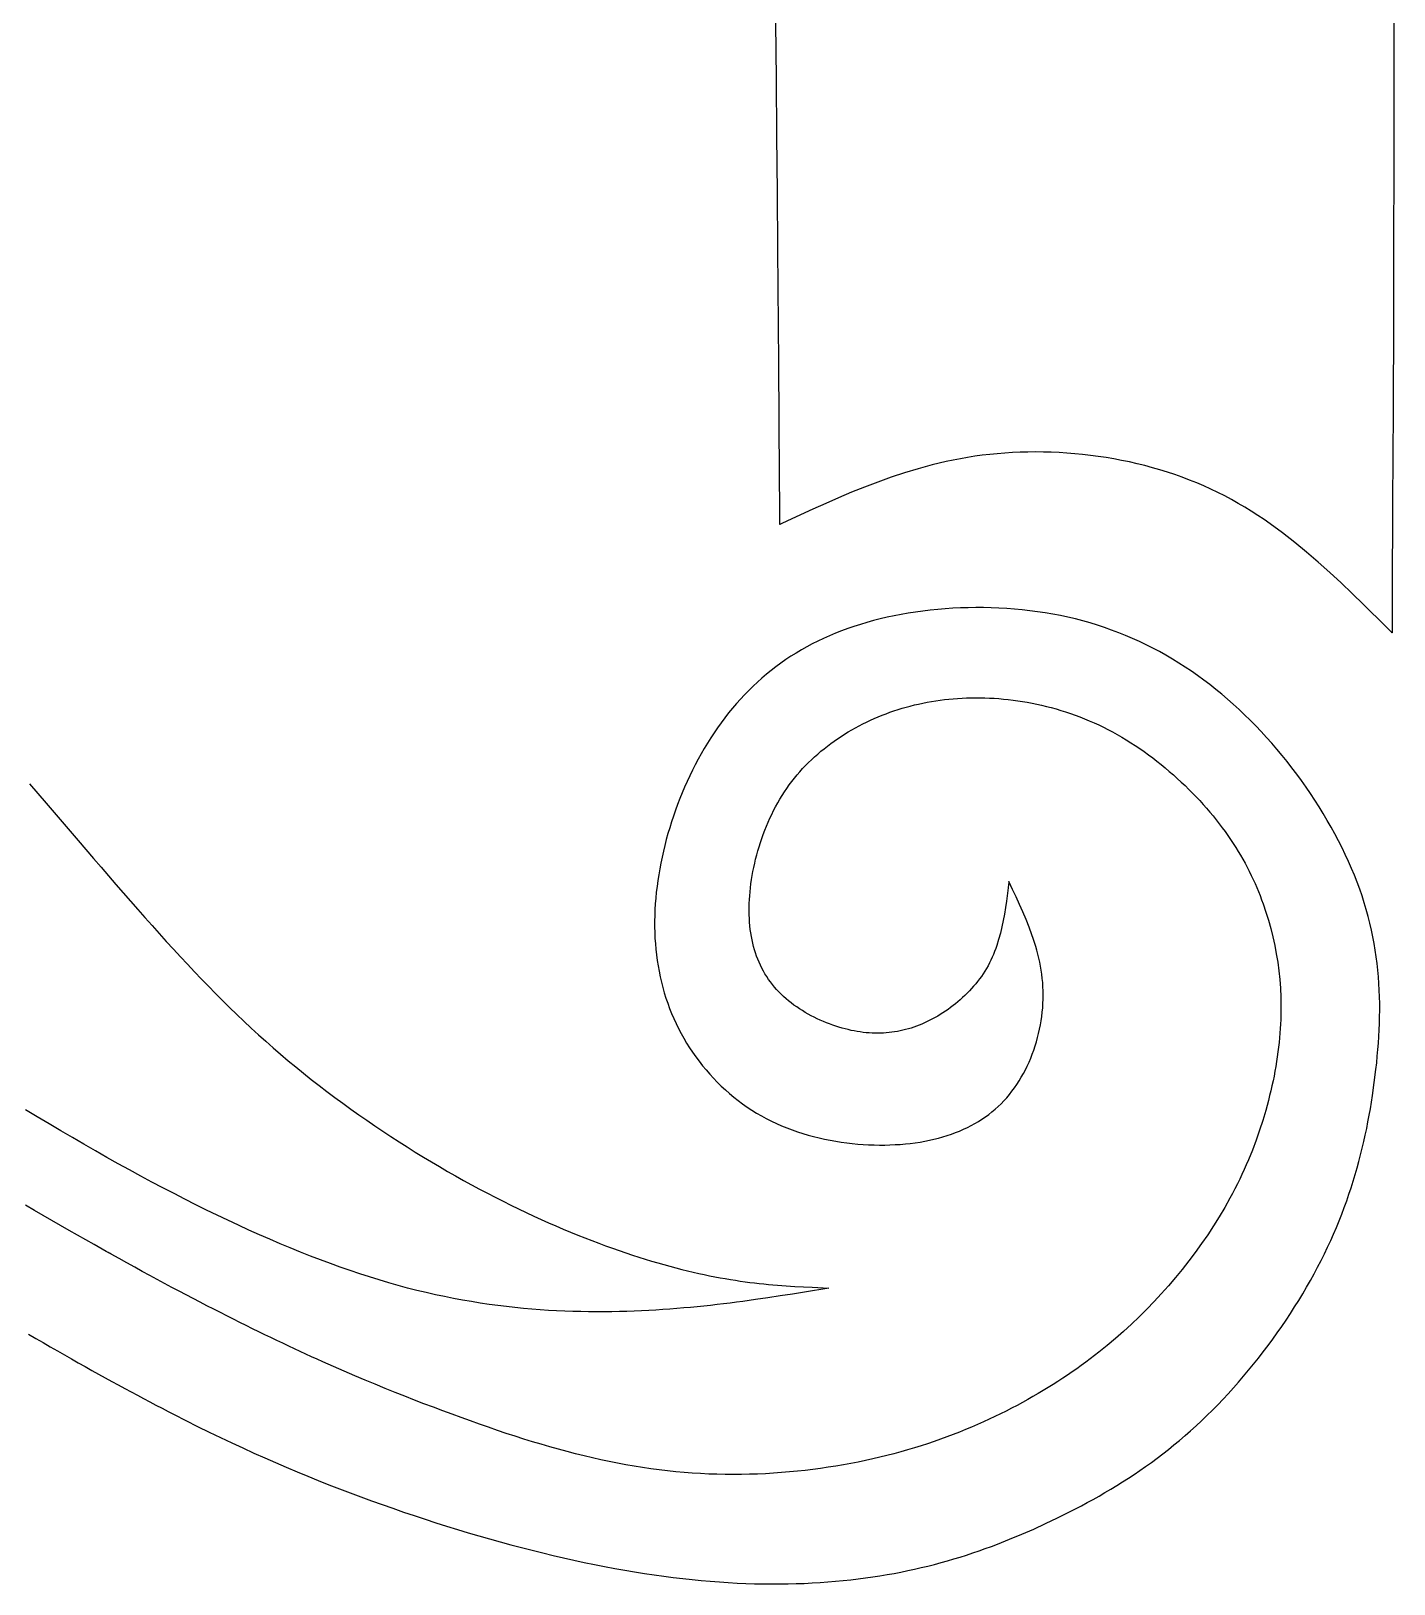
# Model space of a CAD drawing. Extents: x 0 to 279, y 0 to 212.
# Drawn here: x 248.26 to 256.93, y 110.11 to 119.99 of the extents above; entities that cross this region are included whole.
import ezdxf

# ---------------------------------------------------------------- set-up
doc = ezdxf.new("R2010")
doc.units = 0
doc.layers.add('LAYER_1', color=18, linetype='CONTINUOUS')

msp = doc.modelspace()

# ---------------------------------------------------------------- linework, layer by layer
at = {"layer": 'LAYER_1'}
for points in [[(256.925, 120.1726), (256.925, 119.8885), (256.9248, 119.6031), (256.9244, 119.3165), (256.9238, 119.0287), (256.9231, 118.7398), (256.9223, 118.45), (256.9213, 118.1593), (256.9191, 117.5759), (256.9167, 116.9905), (256.914, 116.4038), (256.9133, 116.2571), (256.913, 116.1837), (256.9129, 116.1653), (256.9129, 116.163), (256.9129, 116.1621), (256.9127, 116.1623), (256.9122, 116.1628), (256.9111, 116.1639), (256.9067, 116.1683), (256.8717, 116.2033), (256.7312, 116.3426), (256.6604, 116.4115), (256.589, 116.4794), (256.5168, 116.5462), (256.4437, 116.6116), (256.3695, 116.6753), (256.2941, 116.7372), (256.2172, 116.7969), (256.1387, 116.8542), (256.0988, 116.8819), (256.0585, 116.9089), (256.0176, 116.9351), (255.9763, 116.9606), (255.9344, 116.9853), (255.892, 117.0092), (255.8491, 117.0323), (255.8055, 117.0545), (255.7614, 117.0757), (255.7166, 117.0961), (255.6712, 117.1155), (255.6253, 117.134), (255.5789, 117.1515), (255.532, 117.1681), (255.4846, 117.1838), (255.4368, 117.1986), (255.3887, 117.2125), (255.3402, 117.2254), (255.2914, 117.2374), (255.2424, 117.2486), (255.1931, 117.2588), (255.1436, 117.2681), (255.0939, 117.2765), (255.0442, 117.284), (254.9943, 117.2907), (254.9444, 117.2964), (254.8945, 117.3013), (254.8446, 117.3052), (254.7947, 117.3083), (254.7449, 117.3105), (254.6953, 117.3118), (254.6458, 117.3123), (254.5965, 117.3118), (254.5475, 117.3105), (254.4987, 117.3084), (254.4502, 117.3054), (254.402, 117.3015), (254.3542, 117.2967), (254.3069, 117.2912), (254.2599, 117.2847), (254.2134, 117.2775), (254.1674, 117.2695), (254.1217, 117.2607), (254.0764, 117.2511), (253.987, 117.2299), (253.8989, 117.2061), (253.812, 117.1799), (253.7264, 117.1515), (253.6417, 117.1212), (253.5579, 117.0892), (253.475, 117.0557), (253.3926, 117.0209), (253.3109, 116.9851), (253.2295, 116.9485), (253.0676, 116.8737), (253.0272, 116.8548), (253.0222, 116.8525), (253.0209, 116.8519), (253.0203, 116.8516), (253.0201, 116.8515), (253.0201, 116.8527), (253.0201, 116.8555), (253.0199, 116.8782), (253.0192, 116.9691), (253.0179, 117.1509), (253.0124, 117.8773), (253.0067, 118.6022), (253.0036, 118.9636), (253.0004, 119.3241), (252.9971, 119.6837), (252.9935, 120.0421)], [(248.2402, 111.7006), (248.287, 111.6733), (248.3332, 111.6464), (248.379, 111.6199), (248.4242, 111.5938), (248.469, 111.5681), (248.5133, 111.5429), (248.5571, 111.518), (248.6005, 111.4935), (248.6435, 111.4694), (248.686, 111.4457), (248.7281, 111.4224), (248.7697, 111.3994), (248.811, 111.3768), (248.8519, 111.3546), (248.8924, 111.3327), (248.9325, 111.3112), (248.9723, 111.29), (249.0117, 111.2691), (249.0508, 111.2486), (249.0896, 111.2284), (249.128, 111.2085), (249.1662, 111.1889), (249.2416, 111.1506), (249.3158, 111.1136), (249.3891, 111.0776), (249.4614, 111.0427), (249.5329, 111.0088), (249.6035, 110.976), (249.6735, 110.944), (249.7429, 110.9129), (249.8117, 110.8827), (249.8801, 110.8533), (249.9482, 110.8246), (250.0159, 110.7966), (250.0835, 110.7692), (250.1509, 110.7425), (250.2184, 110.7163), (250.2858, 110.6906), (250.3534, 110.6653), (250.4213, 110.6405), (250.4893, 110.6161), (250.5574, 110.5921), (250.6257, 110.5685), (250.6941, 110.5454), (250.7626, 110.5228), (250.8311, 110.5007), (250.8995, 110.479), (250.968, 110.4579), (251.0364, 110.4372), (251.1047, 110.4171), (251.1728, 110.3976), (251.2408, 110.3785), (251.3086, 110.3601), (251.3762, 110.3422), (251.4436, 110.3249), (251.5106, 110.3083), (251.5773, 110.2922), (251.6437, 110.2768), (251.7096, 110.262), (251.7752, 110.2478), (251.8403, 110.2344), (251.9049, 110.2216), (251.9691, 110.2095), (252.0326, 110.1981), (252.0956, 110.1874), (252.158, 110.1774), (252.2197, 110.1682), (252.2809, 110.1597), (252.3413, 110.1519), (252.4012, 110.1448), (252.4604, 110.1384), (252.519, 110.1328), (252.5769, 110.1278), (252.6343, 110.1234), (252.691, 110.1198), (252.7471, 110.1168), (252.8026, 110.1144), (252.8575, 110.1127), (252.9118, 110.1115), (252.9655, 110.111), (253.0186, 110.1111), (253.0711, 110.1118), (253.123, 110.1131), (253.1744, 110.1149), (253.2251, 110.1174), (253.2752, 110.1203), (253.3248, 110.1238), (253.3738, 110.1279), (253.4222, 110.1324), (253.4701, 110.1375), (253.5174, 110.143), (253.5641, 110.1491), (253.6102, 110.1557), (253.6558, 110.1627), (253.7008, 110.1702), (253.7454, 110.1782), (253.7894, 110.1866), (253.833, 110.1955), (253.8761, 110.2048), (253.9187, 110.2146), (253.961, 110.2248), (254.0028, 110.2354), (254.0442, 110.2465), (254.0853, 110.258), (254.1261, 110.2699), (254.1665, 110.2822), (254.2067, 110.295), (254.2465, 110.3081), (254.2861, 110.3216), (254.3254, 110.3355), (254.3646, 110.3498), (254.4035, 110.3645), (254.4808, 110.395), (254.5575, 110.427), (254.6338, 110.4603), (254.7098, 110.4951), (254.7858, 110.5312), (254.8615, 110.5688), (254.8993, 110.5882), (254.9371, 110.6081), (254.9748, 110.6283), (255.0123, 110.649), (255.0498, 110.6702), (255.0872, 110.6918), (255.1245, 110.714), (255.1617, 110.7367), (255.1988, 110.7598), (255.2357, 110.7836), (255.2726, 110.8079), (255.3092, 110.8328), (255.3458, 110.8582), (255.3822, 110.8843), (255.4184, 110.911), (255.4544, 110.9383), (255.4903, 110.9663), (255.526, 110.995), (255.5615, 111.0244), (255.5969, 111.0545), (255.632, 111.0852), (255.6669, 111.1168), (255.7016, 111.149), (255.736, 111.1821), (255.7702, 111.2159), (255.8042, 111.2504), (255.8378, 111.2855), (255.8712, 111.3213), (255.9042, 111.3577), (255.9368, 111.3947), (255.9691, 111.4323), (256.001, 111.4703), (256.0324, 111.5089), (256.0634, 111.5479), (256.094, 111.5873), (256.1241, 111.6272), (256.1537, 111.6674), (256.1827, 111.708), (256.2112, 111.7488), (256.2391, 111.79), (256.2665, 111.8314), (256.2932, 111.873), (256.3193, 111.9149), (256.3448, 111.9568), (256.3696, 111.9989), (256.3937, 112.0412), (256.4171, 112.0834), (256.4397, 112.1258), (256.4616, 112.1681), (256.4827, 112.2104), (256.503, 112.2527), (256.5226, 112.295), (256.5414, 112.3372), (256.5594, 112.3794), (256.5767, 112.4215), (256.5933, 112.4636), (256.6092, 112.5057), (256.6245, 112.5478), (256.639, 112.5898), (256.6529, 112.6318), (256.6662, 112.6738), (256.6789, 112.7157), (256.6909, 112.7576), (256.7024, 112.7995), (256.7133, 112.8414), (256.7237, 112.8833), (256.7335, 112.9251), (256.7428, 112.9669), (256.7516, 113.0087), (256.7599, 113.0505), (256.7677, 113.0923), (256.7751, 113.1341), (256.782, 113.1759), (256.7885, 113.2176), (256.8003, 113.3011), (256.8107, 113.3846), (256.8152, 113.4264), (256.8194, 113.4682), (256.8231, 113.51), (256.8264, 113.5518), (256.8291, 113.5936), (256.8313, 113.6355), (256.8329, 113.6774), (256.834, 113.7194), (256.8344, 113.7614), (256.8343, 113.8034), (256.8334, 113.8456), (256.8319, 113.8877), (256.8296, 113.93), (256.8266, 113.9723), (256.8228, 114.0147), (256.8182, 114.0572), (256.8128, 114.0998), (256.8065, 114.1425), (256.7993, 114.1852), (256.7913, 114.2281), (256.7823, 114.2711), (256.7723, 114.3142), (256.7613, 114.3574), (256.7493, 114.4008), (256.7363, 114.4443), (256.7222, 114.4879), (256.7071, 114.5316), (256.6908, 114.5755), (256.6736, 114.6194), (256.6553, 114.6633), (256.6361, 114.7072), (256.6158, 114.7511), (256.5947, 114.7949), (256.5726, 114.8386), (256.5496, 114.8822), (256.5258, 114.9256), (256.5011, 114.9688), (256.4756, 115.0118), (256.4493, 115.0545), (256.4222, 115.0969), (256.3944, 115.1389), (256.3659, 115.1806), (256.3366, 115.2219), (256.3067, 115.2628), (256.2761, 115.3032), (256.2449, 115.3431), (256.2131, 115.3824), (256.1807, 115.4212), (256.1478, 115.4594), (256.1143, 115.4969), (256.0803, 115.5338), (256.0458, 115.57), (256.0109, 115.6055), (255.9755, 115.6402), (255.9397, 115.6742), (255.9035, 115.7073), (255.8668, 115.7397), (255.8296, 115.7714), (255.792, 115.8022), (255.7539, 115.8322), (255.7155, 115.8613), (255.6765, 115.8897), (255.6371, 115.9172), (255.5973, 115.9439), (255.557, 115.9698), (255.5162, 115.9948), (255.4751, 116.0189), (255.4334, 116.0421), (255.3913, 116.0645), (255.3488, 116.086), (255.3059, 116.1065), (255.2624, 116.1262), (255.2186, 116.1449), (255.1743, 116.1628), (255.1295, 116.1797), (255.0843, 116.1956), (255.0387, 116.2106), (254.9926, 116.2247), (254.946, 116.2378), (254.8991, 116.2499), (254.8516, 116.261), (254.8038, 116.2712), (254.7557, 116.2804), (254.7073, 116.2887), (254.6586, 116.2961), (254.6097, 116.3025), (254.5607, 116.308), (254.5115, 116.3126), (254.4623, 116.3163), (254.413, 116.3191), (254.3637, 116.321), (254.3146, 116.322), (254.2655, 116.3222), (254.2166, 116.3216), (254.1678, 116.32), (254.1194, 116.3177), (254.0712, 116.3145), (254.0233, 116.3106), (253.9758, 116.3058), (253.9287, 116.3002), (253.8821, 116.2938), (253.836, 116.2866), (253.7905, 116.2787), (253.7455, 116.27), (253.7012, 116.2606), (253.6576, 116.2504), (253.6147, 116.2396), (253.5725, 116.228), (253.5311, 116.2156), (253.4904, 116.2026), (253.4505, 116.1888), (253.4113, 116.1743), (253.3727, 116.1592), (253.3349, 116.1433), (253.2978, 116.1267), (253.2614, 116.1094), (253.2257, 116.0914), (253.1907, 116.0727), (253.1564, 116.0533), (253.1227, 116.0332), (253.0897, 116.0125), (253.0573, 115.9911), (253.0256, 115.969), (252.9945, 115.9462), (252.9641, 115.9227), (252.9343, 115.8986), (252.9051, 115.8738), (252.8766, 115.8484), (252.8486, 115.8223), (252.8213, 115.7955), (252.7945, 115.7681), (252.7684, 115.74), (252.7428, 115.7113), (252.7178, 115.682), (252.6934, 115.652), (252.6695, 115.6214), (252.6462, 115.5902), (252.6235, 115.5584), (252.6014, 115.5262), (252.5799, 115.4934), (252.559, 115.4602), (252.5387, 115.4265), (252.5189, 115.3924), (252.4998, 115.3579), (252.4813, 115.323), (252.4634, 115.2877), (252.4461, 115.2522), (252.4294, 115.2163), (252.4133, 115.1802), (252.3979, 115.1438), (252.3831, 115.1072), (252.3689, 115.0704), (252.3553, 115.0334), (252.3424, 114.9963), (252.3301, 114.9591), (252.3184, 114.9218), (252.3074, 114.8844), (252.2971, 114.847), (252.2874, 114.8095), (252.2783, 114.7721), (252.2699, 114.7346), (252.2621, 114.6972), (252.255, 114.6599), (252.2486, 114.6227), (252.2429, 114.5855), (252.2379, 114.5484), (252.2335, 114.5114), (252.2299, 114.4745), (252.227, 114.4377), (252.2248, 114.401), (252.2233, 114.3645), (252.2226, 114.3281), (252.2227, 114.2918), (252.2234, 114.2557), (252.225, 114.2198), (252.2273, 114.1841), (252.2304, 114.1485), (252.2343, 114.1132), (252.239, 114.078), (252.2444, 114.0431), (252.2507, 114.0084), (252.2578, 113.9739), (252.2657, 113.9397), (252.2744, 113.9057), (252.284, 113.872), (252.2945, 113.8385), (252.3057, 113.8053), (252.3179, 113.7725), (252.3309, 113.7399), (252.3447, 113.7077), (252.3594, 113.6758), (252.375, 113.6442), (252.3913, 113.6131), (252.4084, 113.5824), (252.4263, 113.5521), (252.4451, 113.5223), (252.4645, 113.493), (252.4848, 113.4641), (252.5057, 113.4358), (252.5274, 113.4081), (252.5499, 113.3809), (252.573, 113.3543), (252.5968, 113.3283), (252.6214, 113.3029), (252.6466, 113.2782), (252.6724, 113.2542), (252.6989, 113.2309), (252.7261, 113.2083), (252.7539, 113.1864), (252.7823, 113.1653), (252.8113, 113.145), (252.8408, 113.1255), (252.871, 113.1068), (252.9018, 113.089), (252.9331, 113.072), (252.965, 113.0559), (252.9973, 113.0407), (253.0301, 113.0263), (253.0633, 113.0128), (253.0969, 113.0001), (253.1308, 112.9883), (253.165, 112.9772), (253.1995, 112.967), (253.2342, 112.9576), (253.269, 112.9489), (253.304, 112.9411), (253.3391, 112.934), (253.3742, 112.9276), (253.4093, 112.9221), (253.4444, 112.9172), (253.4794, 112.9131), (253.5144, 112.9097), (253.5492, 112.9071), (253.5838, 112.9051), (253.6181, 112.9038), (253.6522, 112.9033), (253.686, 112.9034), (253.7195, 112.9041), (253.7525, 112.9056), (253.7852, 112.9077), (253.8173, 112.9104), (253.849, 112.9137), (253.8801, 112.9177), (253.9107, 112.9223), (253.9408, 112.9275), (253.9704, 112.9334), (253.9994, 112.9399), (254.0279, 112.947), (254.0559, 112.9548), (254.0833, 112.9632), (254.1102, 112.9723), (254.1365, 112.982), (254.1622, 112.9923), (254.1874, 113.0032), (254.2121, 113.0148), (254.2361, 113.0271), (254.2596, 113.04), (254.2825, 113.0535), (254.3049, 113.0677), (254.3266, 113.0825), (254.3478, 113.098), (254.3684, 113.1141), (254.3884, 113.1309), (254.4078, 113.1483), (254.4266, 113.1664), (254.4448, 113.1851), (254.4623, 113.2045), (254.4793, 113.2245), (254.4957, 113.2452), (254.5115, 113.2665), (254.5266, 113.2884), (254.5411, 113.3109), (254.555, 113.334), (254.5683, 113.3575), (254.5809, 113.3815), (254.5929, 113.4059), (254.6042, 113.4308), (254.6149, 113.456), (254.6249, 113.4815), (254.6343, 113.5074), (254.643, 113.5336), (254.651, 113.5599), (254.6584, 113.5865), (254.6651, 113.6133), (254.6711, 113.6403), (254.6764, 113.6673), (254.681, 113.6944), (254.685, 113.7216), (254.6882, 113.7488), (254.6908, 113.776), (254.6926, 113.8031), (254.6937, 113.8302), (254.6942, 113.8572), (254.6939, 113.884), (254.6928, 113.9106), (254.6911, 113.9371), (254.6886, 113.9633), (254.6854, 113.9894), (254.6816, 114.0153), (254.6772, 114.041), (254.6722, 114.0665), (254.6666, 114.0918), (254.6605, 114.117), (254.6539, 114.1421), (254.6468, 114.167), (254.6392, 114.1918), (254.6312, 114.2164), (254.6228, 114.241), (254.6048, 114.2897), (254.5856, 114.3381), (254.5652, 114.3862), (254.544, 114.434), (254.5222, 114.4816), (254.4999, 114.5291), (254.4774, 114.5765), (254.4767, 114.578), (254.4763, 114.5787), (254.4762, 114.5789), (254.4761, 114.5786), (254.4758, 114.576), (254.4752, 114.5707), (254.4738, 114.5602), (254.4712, 114.5391), (254.46, 114.4551), (254.4539, 114.4135), (254.4471, 114.3721), (254.4395, 114.3311), (254.4311, 114.2906), (254.4216, 114.2506), (254.4108, 114.2113), (254.3987, 114.1726), (254.3921, 114.1536), (254.3851, 114.1348), (254.3777, 114.1162), (254.3698, 114.0978), (254.3615, 114.0796), (254.3527, 114.0618), (254.3434, 114.0441), (254.3336, 114.0268), (254.3233, 114.0097), (254.3124, 113.9929), (254.3012, 113.9763), (254.2895, 113.9601), (254.2773, 113.9441), (254.2647, 113.9285), (254.2518, 113.9131), (254.2385, 113.8981), (254.2248, 113.8834), (254.2108, 113.869), (254.1965, 113.8549), (254.1818, 113.8412), (254.1669, 113.8278), (254.1518, 113.8148), (254.1363, 113.8022), (254.1207, 113.7899), (254.1048, 113.7779), (254.0888, 113.7664), (254.0726, 113.7552), (254.0562, 113.7444), (254.0397, 113.7341), (254.0231, 113.7241), (254.0064, 113.7145), (253.9896, 113.7053), (253.9727, 113.6966), (253.9558, 113.6883), (253.9389, 113.6804), (253.9219, 113.673), (253.9049, 113.666), (253.8878, 113.6595), (253.8707, 113.6534), (253.8536, 113.6477), (253.8364, 113.6424), (253.8191, 113.6376), (253.8018, 113.6333), (253.7843, 113.6294), (253.7669, 113.6259), (253.7493, 113.6229), (253.7317, 113.6204), (253.7139, 113.6183), (253.6961, 113.6166), (253.6782, 113.6154), (253.6601, 113.6147), (253.642, 113.6144), (253.6238, 113.6146), (253.6054, 113.6152), (253.5869, 113.6163), (253.5683, 113.6179), (253.5496, 113.6199), (253.5307, 113.6225), (253.5117, 113.6254), (253.4926, 113.6289), (253.4733, 113.6328), (253.4538, 113.6372), (253.4343, 113.6421), (253.4146, 113.6475), (253.3948, 113.6533), (253.375, 113.6596), (253.3552, 113.6663), (253.3354, 113.6735), (253.3157, 113.6811), (253.296, 113.6892), (253.2764, 113.6977), (253.2569, 113.7067), (253.2376, 113.7161), (253.2185, 113.726), (253.1995, 113.7363), (253.1808, 113.747), (253.1624, 113.7581), (253.1442, 113.7697), (253.1264, 113.7817), (253.1089, 113.7941), (253.0918, 113.8069), (253.0751, 113.8202), (253.0588, 113.8338), (253.0429, 113.8479), (253.0276, 113.8623), (253.0127, 113.8772), (252.9984, 113.8924), (252.9847, 113.9081), (252.9715, 113.9241), (252.9589, 113.9405), (252.9469, 113.9573), (252.9354, 113.9745), (252.9245, 113.992), (252.9142, 114.0099), (252.9045, 114.0282), (252.8953, 114.0469), (252.8867, 114.0659), (252.8787, 114.0853), (252.8712, 114.105), (252.8643, 114.125), (252.8579, 114.1454), (252.8521, 114.1662), (252.8468, 114.1872), (252.8421, 114.2086), (252.8379, 114.2303), (252.8342, 114.2524), (252.8311, 114.2747), (252.8286, 114.2974), (252.8266, 114.3203), (252.8251, 114.3436), (252.8241, 114.3672), (252.8237, 114.391), (252.8238, 114.4152), (252.8244, 114.4396), (252.8255, 114.4643), (252.8272, 114.4893), (252.8294, 114.5146), (252.8321, 114.5401), (252.8353, 114.5658), (252.839, 114.5916), (252.8432, 114.6176), (252.8479, 114.6437), (252.8532, 114.6699), (252.859, 114.6962), (252.8652, 114.7225), (252.872, 114.7488), (252.8793, 114.7751), (252.887, 114.8013), (252.8953, 114.8275), (252.9041, 114.8536), (252.9134, 114.8796), (252.9231, 114.9054), (252.9334, 114.931), (252.9442, 114.9565), (252.9555, 114.9817), (252.9672, 115.0066), (252.9795, 115.0313), (252.9922, 115.0557), (253.0055, 115.0797), (253.0192, 115.1034), (253.0334, 115.1267), (253.0481, 115.1496), (253.0633, 115.172), (253.079, 115.194), (253.0952, 115.2156), (253.1118, 115.2368), (253.1288, 115.2575), (253.1463, 115.2778), (253.1642, 115.2977), (253.1825, 115.3171), (253.2013, 115.3361), (253.2204, 115.3547), (253.2399, 115.3729), (253.2597, 115.3906), (253.28, 115.4079), (253.3006, 115.4248), (253.3215, 115.4412), (253.3427, 115.4573), (253.3643, 115.4729), (253.3862, 115.488), (253.4084, 115.5028), (253.4308, 115.5171), (253.4536, 115.531), (253.4766, 115.5445), (253.4999, 115.5576), (253.5234, 115.5702), (253.5472, 115.5824), (253.5712, 115.5942), (253.5954, 115.6056), (253.6198, 115.6165), (253.6445, 115.6271), (253.6693, 115.6372), (253.6944, 115.6469), (253.7196, 115.6562), (253.7451, 115.6651), (253.7707, 115.6735), (253.7966, 115.6815), (253.8226, 115.689), (253.8488, 115.6961), (253.8753, 115.7028), (253.9019, 115.709), (253.9287, 115.7148), (253.9557, 115.7201), (253.9829, 115.725), (254.0103, 115.7295), (254.0378, 115.7334), (254.0656, 115.737), (254.0935, 115.74), (254.1216, 115.7426), (254.1499, 115.7448), (254.1783, 115.7465), (254.207, 115.7477), (254.2358, 115.7484), (254.2647, 115.7487), (254.2939, 115.7485), (254.3232, 115.7478), (254.3527, 115.7467), (254.3823, 115.7451), (254.4121, 115.743), (254.442, 115.7404), (254.472, 115.7373), (254.5021, 115.7336), (254.5323, 115.7295), (254.5626, 115.7249), (254.5929, 115.7197), (254.6233, 115.714), (254.6537, 115.7078), (254.6842, 115.701), (254.7147, 115.6937), (254.7451, 115.6859), (254.7756, 115.6775), (254.806, 115.6685), (254.8364, 115.6589), (254.8668, 115.6488), (254.8971, 115.6381), (254.9273, 115.6268), (254.9574, 115.615), (254.9875, 115.6025), (255.0174, 115.5895), (255.0472, 115.5758), (255.0768, 115.5615), (255.1063, 115.5466), (255.1357, 115.5311), (255.1649, 115.515), (255.1939, 115.4982), (255.2227, 115.4809), (255.2513, 115.463), (255.2797, 115.4446), (255.3078, 115.4257), (255.3357, 115.4063), (255.3632, 115.3864), (255.3905, 115.366), (255.4175, 115.3452), (255.4441, 115.324), (255.4704, 115.3025), (255.4964, 115.2805), (255.5219, 115.2582), (255.5471, 115.2356), (255.5719, 115.2127), (255.5963, 115.1895), (255.6203, 115.1661), (255.6438, 115.1424), (255.6668, 115.1185), (255.6894, 115.0944), (255.7115, 115.0701), (255.733, 115.0457), (255.7541, 115.0212), (255.7746, 114.9965), (255.7946, 114.9718), (255.814, 114.9469), (255.8329, 114.9221), (255.8511, 114.8971), (255.8689, 114.8722), (255.8861, 114.8471), (255.9027, 114.822), (255.9188, 114.7968), (255.9344, 114.7716), (255.9495, 114.7463), (255.9641, 114.721), (255.9782, 114.6955), (255.9918, 114.6701), (256.0049, 114.6445), (256.0175, 114.6189), (256.0297, 114.5933), (256.0414, 114.5675), (256.0526, 114.5417), (256.0634, 114.5159), (256.0738, 114.4899), (256.0837, 114.464), (256.0932, 114.4379), (256.111, 114.3856), (256.1272, 114.333), (256.1419, 114.2802), (256.1551, 114.2271), (256.1668, 114.1737), (256.177, 114.1199), (256.1858, 114.0658), (256.193, 114.0112), (256.1987, 113.9562), (256.2029, 113.9007), (256.2055, 113.8447), (256.2062, 113.8164), (256.2065, 113.7881), (256.2064, 113.7595), (256.206, 113.7309), (256.2051, 113.702), (256.2038, 113.673), (256.2021, 113.6439), (256.2, 113.6145), (256.1974, 113.585), (256.1945, 113.5553), (256.1911, 113.5254), (256.1874, 113.4953), (256.1832, 113.465), (256.1786, 113.4346), (256.1735, 113.4039), (256.1681, 113.3731), (256.1622, 113.3422), (256.1559, 113.3112), (256.1492, 113.28), (256.1421, 113.2488), (256.1346, 113.2175), (256.1267, 113.1861), (256.1095, 113.1232), (256.0908, 113.0601), (256.0704, 112.9971), (256.0483, 112.9342), (256.0247, 112.8715), (255.9994, 112.8091), (255.9861, 112.7781), (255.9724, 112.7472), (255.9584, 112.7164), (255.9439, 112.6858), (255.929, 112.6554), (255.9137, 112.6251), (255.898, 112.595), (255.882, 112.565), (255.8487, 112.5057), (255.814, 112.447), (255.7778, 112.3892), (255.7404, 112.3321), (255.7016, 112.2759), (255.6616, 112.2205), (255.6205, 112.166), (255.5782, 112.1123), (255.5349, 112.0596), (255.4907, 112.0078), (255.4454, 111.9569), (255.3993, 111.9071), (255.3524, 111.8582), (255.3044, 111.8103), (255.2555, 111.7634), (255.2055, 111.7174), (255.1543, 111.6723), (255.1018, 111.628), (255.0481, 111.5846), (254.993, 111.5421), (254.9649, 111.5211), (254.9364, 111.5003), (254.9075, 111.4798), (254.8783, 111.4594), (254.8486, 111.4392), (254.8186, 111.4191), (254.7881, 111.3993), (254.7572, 111.3797), (254.7258, 111.3602), (254.694, 111.3409), (254.6618, 111.3217), (254.6291, 111.3027), (254.5959, 111.2839), (254.5623, 111.2653), (254.5282, 111.2469), (254.4936, 111.2287), (254.4585, 111.2108), (254.423, 111.1931), (254.387, 111.1756), (254.3505, 111.1584), (254.3136, 111.1415), (254.2761, 111.1249), (254.2382, 111.1086), (254.1998, 111.0925), (254.1609, 111.0768), (254.1215, 111.0614), (254.0816, 111.0464), (254.0412, 111.0317), (254.0004, 111.0174), (253.959, 111.0034), (253.9171, 110.9898), (253.8747, 110.9766), (253.8318, 110.9638), (253.7885, 110.9515), (253.7446, 110.9395), (253.7001, 110.928), (253.6552, 110.9169), (253.6097, 110.9063), (253.5638, 110.8962), (253.5173, 110.8865), (253.4704, 110.8774), (253.423, 110.8687), (253.3752, 110.8605), (253.327, 110.8529), (253.2784, 110.8458), (253.2295, 110.8393), (253.1801, 110.8334), (253.1304, 110.828), (253.0804, 110.8232), (253.0301, 110.819), (252.9796, 110.8154), (252.9287, 110.8124), (252.8776, 110.8101), (252.8263, 110.8084), (252.7747, 110.8074), (252.723, 110.8071), (252.6711, 110.8074), (252.619, 110.8085), (252.5668, 110.8102), (252.5145, 110.8127), (252.4621, 110.8159), (252.4096, 110.8198), (252.357, 110.8245), (252.3044, 110.83), (252.2517, 110.8362), (252.199, 110.8432), (252.1462, 110.8509), (252.0933, 110.8595), (252.0404, 110.8687), (251.9873, 110.8787), (251.9341, 110.8894), (251.8807, 110.9008), (251.8272, 110.9129), (251.7735, 110.9257), (251.7197, 110.9391), (251.6655, 110.9532), (251.6112, 110.9679), (251.5566, 110.9833), (251.5017, 110.9993), (251.4466, 111.0158), (251.3911, 111.033), (251.3353, 111.0508), (251.2792, 111.0691), (251.2227, 111.088), (251.1658, 111.1074), (251.1086, 111.1274), (251.0509, 111.1479), (250.9928, 111.1689), (250.9343, 111.1904), (250.8752, 111.2124), (250.8157, 111.2348), (250.7557, 111.2577), (250.6952, 111.2812), (250.634, 111.3052), (250.572, 111.3298), (250.5093, 111.3551), (250.4456, 111.3812), (250.3811, 111.4081), (250.3154, 111.4359), (250.2487, 111.4646), (250.1807, 111.4943), (250.1463, 111.5095), (250.1115, 111.525), (250.0764, 111.5408), (250.0409, 111.5569), (250.0051, 111.5732), (249.9689, 111.5899), (249.9323, 111.6069), (249.8954, 111.6242), (249.858, 111.6418), (249.8202, 111.6597), (249.782, 111.678), (249.7434, 111.6966), (249.7044, 111.7156), (249.6649, 111.735), (249.6249, 111.7547), (249.5845, 111.7748), (249.5436, 111.7952), (249.5023, 111.8161), (249.4604, 111.8373), (249.418, 111.859), (249.3751, 111.8811), (249.3317, 111.9036), (249.2877, 111.9265), (249.2432, 111.9499), (249.1982, 111.9737), (249.1525, 111.9979), (249.1063, 112.0226), (249.0595, 112.0478), (249.0122, 112.0735), (248.9642, 112.0996), (248.9156, 112.1262), (248.8664, 112.1534), (248.8165, 112.181), (248.766, 112.2091), (248.7597, 112.2127), (248.7565, 112.2144), (248.7551, 112.2152), (248.7543, 112.2157), (248.7479, 112.2192), (248.7351, 112.2264), (248.7094, 112.2408), (248.6576, 112.27), (248.6051, 112.2997), (248.552, 112.3299), (248.4983, 112.3605), (248.4441, 112.3916), (248.3893, 112.4232), (248.334, 112.4551), (248.2782, 112.4875), (248.222, 112.5203)], [(248.2464, 115.2008), (248.2996, 115.1394), (248.3521, 115.0785), (248.404, 115.0181), (248.4552, 114.9585), (248.5058, 114.8995), (248.5557, 114.8413), (248.6049, 114.7838), (248.6536, 114.7271), (248.7017, 114.6711), (248.7493, 114.6159), (248.7965, 114.5613), (248.8432, 114.5075), (248.8895, 114.4544), (248.9355, 114.402), (248.9811, 114.3502), (249.0265, 114.2992), (249.0717, 114.2487), (249.1167, 114.1989), (249.1615, 114.1498), (249.2062, 114.1012), (249.2509, 114.0533), (249.2955, 114.006), (249.3402, 113.9592), (249.3849, 113.9131), (249.4297, 113.8675), (249.4746, 113.8224), (249.5197, 113.7779), (249.5651, 113.7339), (249.6107, 113.6905), (249.6566, 113.6475), (249.7028, 113.6051), (249.7494, 113.5631), (249.7965, 113.5216), (249.844, 113.4806), (249.892, 113.4399), (249.9404, 113.3998), (249.9892, 113.3601), (250.0385, 113.3209), (250.088, 113.2822), (250.138, 113.244), (250.1882, 113.2063), (250.2387, 113.1691), (250.2894, 113.1324), (250.3403, 113.0962), (250.3915, 113.0606), (250.4427, 113.0256), (250.4941, 112.991), (250.5456, 112.9571), (250.5971, 112.9237), (250.6487, 112.8909), (250.7002, 112.8587), (250.7518, 112.8271), (250.8032, 112.7961), (250.8546, 112.7657), (250.9058, 112.7359), (250.957, 112.7068), (251.0079, 112.6783), (251.0586, 112.6504), (251.1091, 112.6232), (251.1593, 112.5967), (251.2091, 112.5708), (251.2587, 112.5457), (251.3079, 112.5212), (251.3568, 112.4973), (251.4053, 112.4742), (251.4534, 112.4517), (251.5011, 112.4299), (251.5483, 112.4087), (251.5952, 112.3882), (251.6417, 112.3683), (251.6877, 112.3491), (251.7332, 112.3305), (251.7784, 112.3125), (251.823, 112.2951), (251.8672, 112.2783), (251.9109, 112.2621), (251.9542, 112.2465), (251.9969, 112.2315), (252.0391, 112.2171), (252.0809, 112.2033), (252.1221, 112.19), (252.1627, 112.1772), (252.2029, 112.165), (252.2424, 112.1534), (252.2815, 112.1423), (252.3199, 112.1317), (252.3578, 112.1217), (252.3951, 112.1122), (252.4318, 112.1031), (252.4679, 112.0946), (252.5034, 112.0866), (252.5383, 112.079), (252.5726, 112.0719), (252.6063, 112.0653), (252.6395, 112.059), (252.6722, 112.0532), (252.7044, 112.0478), (252.7361, 112.0428), (252.7674, 112.0381), (252.7982, 112.0337), (252.8286, 112.0297), (252.8587, 112.026), (252.8884, 112.0226), (252.9177, 112.0194), (252.9467, 112.0166), (252.9754, 112.0139), (253.0038, 112.0115), (253.032, 112.0093), (253.0599, 112.0072), (253.1151, 112.0037), (253.1696, 112.0007), (253.2237, 111.9981), (253.3308, 111.9936), (253.1767, 111.9681), (253.0992, 111.9555), (253.0213, 111.9432), (252.9428, 111.9312), (252.8636, 111.9196), (252.7835, 111.9085), (252.743, 111.9032), (252.7023, 111.898), (252.6613, 111.893), (252.62, 111.8881), (252.5783, 111.8834), (252.5363, 111.8789), (252.4939, 111.8746), (252.4511, 111.8706), (252.4079, 111.8667), (252.3643, 111.8631), (252.3203, 111.8597), (252.2758, 111.8566), (252.2308, 111.8537), (252.1853, 111.8512), (252.1393, 111.8489), (252.0928, 111.8469), (252.0457, 111.8452), (251.9982, 111.8439), (251.9501, 111.8429), (251.9015, 111.8424), (251.8524, 111.8422), (251.8028, 111.8425), (251.7527, 111.8433), (251.7021, 111.8446), (251.651, 111.8464), (251.5994, 111.8487), (251.5474, 111.8516), (251.4948, 111.8551), (251.4418, 111.8592), (251.3883, 111.8639), (251.3343, 111.8693), (251.2798, 111.8753), (251.2249, 111.8821), (251.1696, 111.8896), (251.1138, 111.8979), (251.0575, 111.9069), (251.0008, 111.9167), (250.9436, 111.9273), (250.886, 111.9388), (250.8279, 111.9512), (250.7694, 111.9644), (250.7105, 111.9786), (250.6512, 111.9937), (250.5914, 112.0098), (250.5312, 112.0269), (250.4705, 112.0449), (250.4094, 112.0638), (250.3479, 112.0837), (250.286, 112.1045), (250.2236, 112.1262), (250.1608, 112.1489), (250.0976, 112.1725), (250.0339, 112.1969), (249.9698, 112.2223), (249.9052, 112.2486), (249.8402, 112.2757), (249.7748, 112.3037), (249.7089, 112.3326), (249.6426, 112.3623), (249.5758, 112.393), (249.5086, 112.4244), (249.4409, 112.4567), (249.3728, 112.4899), (249.3042, 112.5238), (249.2351, 112.5586), (249.1657, 112.5942), (249.0957, 112.6307), (249.0253, 112.6679), (248.9544, 112.7059), (248.8831, 112.7447), (248.8113, 112.7843), (248.7391, 112.8247), (248.6664, 112.8659), (248.5932, 112.9079), (248.5196, 112.9505), (248.4456, 112.9938), (248.3711, 113.0378), (248.2962, 113.0825), (248.2209, 113.1278)]]:
    msp.add_lwpolyline(points, dxfattribs=at)

doc.saveas('drawing.dxf')
